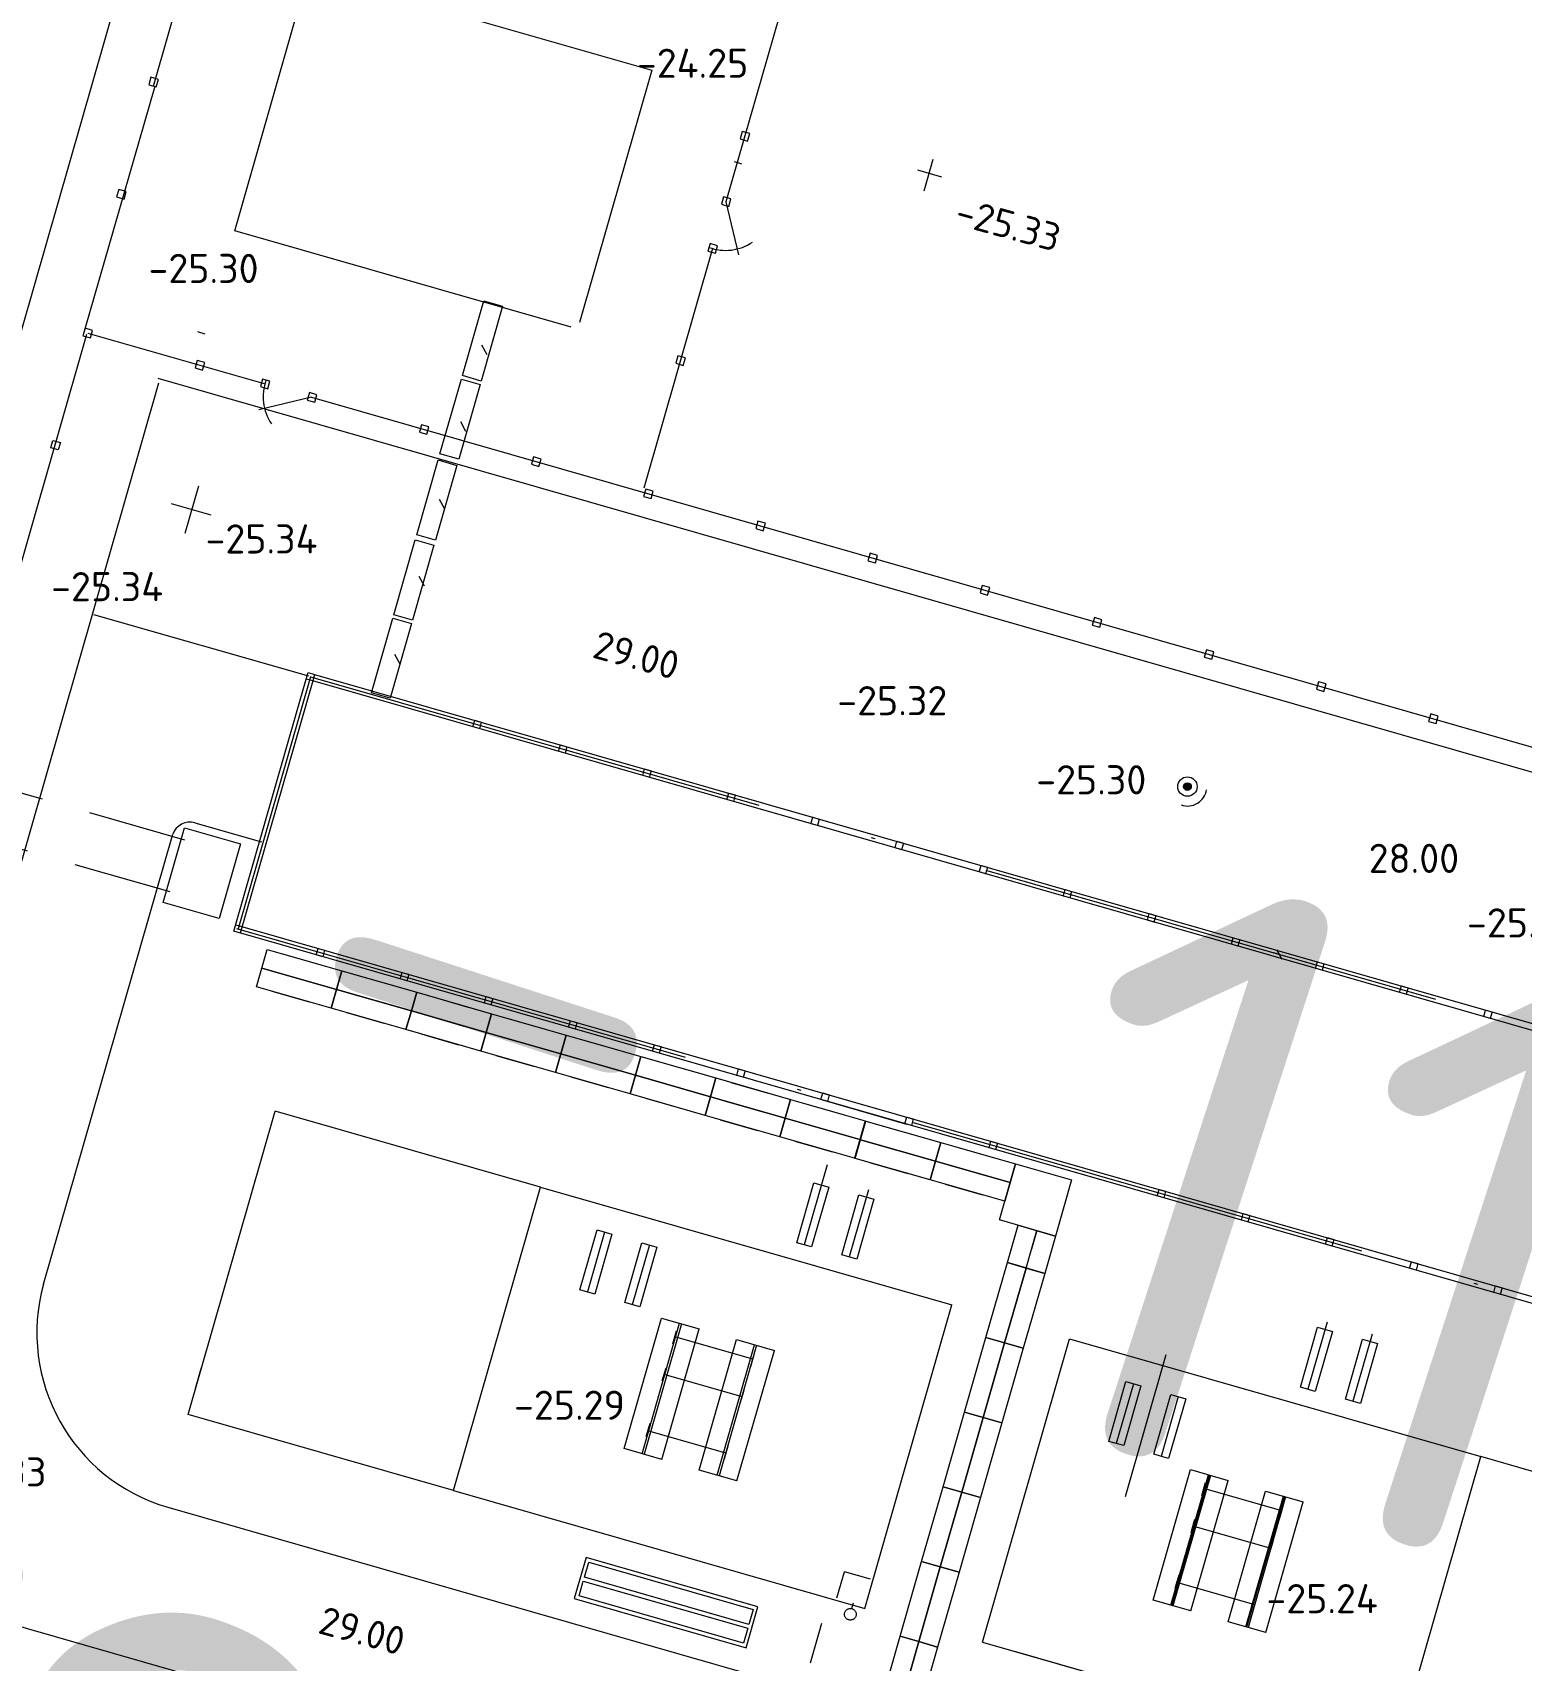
# Model space of a CAD drawing. Header units: millimetres. Extents: x 519 to 9564855, y -810 to 5021775.
# Drawn here: x 9542065.12 to 9542103.41, y 4996415.53 to 4996457.41 of the extents above; entities that cross this region are included whole.
import ezdxf
from ezdxf.enums import TextEntityAlignment as Align

# ---------------------------------------------------------------- set-up
doc = ezdxf.new("R2010")
doc.units = ezdxf.units.MM
doc.header["$LTSCALE"] = 2
doc.header["$MEASUREMENT"] = 0
for name, pattern in [('ACAD_ISO10W100', [18, 12, -3, 0, -3]), ('DASHDOT2', [12.7, 6.35, -3.175, 0, -3.175]), ('DASHED2', [9.525, 6.35, -3.175]), ('HIDDENX2', [19.05, 12.7, -6.35])]:
    doc.linetypes.add(name, pattern=pattern)
for name, color, linetype in [('elevation', 7, 'Continuous'), ('ограда', 7, 'Continuous'), ('ситуация', 7, 'Continuous'), ('Строитель', 7, 'Continuous')]:
    doc.layers.add(name, color=color, linetype=linetype)
doc.layers.add('Электро', color=1, linetype='Continuous', lineweight=30)
doc.styles.get("Standard").update_dxf_attribs({"font": 'isocpeur.ttf', "width": 0.5})

# ---------------------------------------------------------------- blocks, each defined once
blk = doc.blocks.new('_Oblique')
at = {"color": 0, "linetype": 'ByBlock', "lineweight": -2}
blk.add_line((-0.5, -0.5), (0.5, 0.5), dxfattribs=at)

msp = doc.modelspace()

# ---------------------------------------------------------------- hatches: boundary and pattern name
at = {"layer": 'Строитель', "lineweight": 0}
msp.add_hatch(color=256, dxfattribs=at).paths.add_polyline_path([(9542094.84625, 4996438.1067, 1), (9542094.79112, 4996437.91445, 1)])

# ---------------------------------------------------------------- linework, layer by layer
at = {"lineweight": 0, "ltscale": 20}
for p, q in [((9542070.31739, 4996452.30924), (9542072.17907, 4996458.80168)), ((9542072.39463, 4996458.92117), (9542081.04598, 4996456.44043)), ((9542081.04598, 4996456.44043), (9542079.1843, 4996449.94799)), ((9542078.96875, 4996449.8285), (9542070.31739, 4996452.30924)), ((9542076.80665, 4996449.11501), (9542076.67091, 4996449.36546)), ((9542076.26576, 4996447.14238), (9542076.13003, 4996447.39284)), ((9542075.71832, 4996445.14689), (9542075.58259, 4996445.39735)), ((9542075.20033, 4996443.1677), (9542075.06459, 4996443.41815)), ((9542074.57581, 4996441.16254), (9542074.44007, 4996441.41299)), ((9542072.15578, 4996440.77726), (9542072.20382, 4996440.94478)), ((9542072.20382, 4996440.94478), (9542072.37134, 4996440.89674)), ((9542072.37134, 4996440.89674), (9542072.3233, 4996440.72922)), ((9542072.37137, 4996440.89684), (9542111.26444, 4996429.74443)), ((9542070.29525, 4996434.28883), (9542072.15578, 4996440.77726)), ((9542072.3233, 4996440.72922), (9542070.46277, 4996434.24079)), ((9542072.3233, 4996440.72922), (9542072.15578, 4996440.77726)), ((9542111.2164, 4996429.57691), (9542072.32333, 4996440.72932)), ((9542076.44346, 4996439.54789), (9542076.4915, 4996439.71541)), ((9542076.4915, 4996439.71541), (9542076.65902, 4996439.66738)), ((9542076.65902, 4996439.66738), (9542076.61098, 4996439.49985)), ((9542078.64785, 4996438.91579), (9542078.69589, 4996439.08331)), ((9542078.69589, 4996439.08331), (9542078.86341, 4996439.03528)), ((9542078.86341, 4996439.03528), (9542078.81537, 4996438.86776)), ((9542080.81069, 4996438.2956), (9542080.85872, 4996438.46312)), ((9542080.85872, 4996438.46312), (9542081.02624, 4996438.41509)), ((9542081.02624, 4996438.41509), (9542080.97821, 4996438.24756)), ((9542082.97353, 4996437.67542), (9542083.02156, 4996437.84294)), ((9542083.02156, 4996437.84294), (9542083.18908, 4996437.7949)), ((9542083.18908, 4996437.7949), (9542083.14105, 4996437.62738)), ((9542085.13637, 4996437.05523), (9542085.1844, 4996437.22275)), ((9542085.30389, 4996437.0072), (9542085.13637, 4996437.05523)), ((9542085.1844, 4996437.22275), (9542085.35192, 4996437.17472)), ((9542085.35192, 4996437.17472), (9542085.30389, 4996437.0072)), ((9542087.29921, 4996436.43506), (9542087.34724, 4996436.60258)), ((9542087.34724, 4996436.60258), (9542087.51476, 4996436.55454)), ((9542087.46673, 4996436.38702), (9542087.29921, 4996436.43506)), ((9542087.51476, 4996436.55454), (9542087.46673, 4996436.38702)), ((9542089.46205, 4996435.81487), (9542089.51008, 4996435.98239)), ((9542089.62957, 4996435.76684), (9542089.46205, 4996435.81487)), ((9542089.51008, 4996435.98239), (9542089.6776, 4996435.93436)), ((9542089.6776, 4996435.93436), (9542089.62957, 4996435.76684)), ((9542091.62488, 4996435.19468), (9542091.67292, 4996435.3622)), ((9542091.67292, 4996435.3622), (9542091.84044, 4996435.31417)), ((9542091.7924, 4996435.14665), (9542091.62488, 4996435.19468)), ((9542091.84044, 4996435.31417), (9542091.7924, 4996435.14665)), ((9542093.78772, 4996434.5745), (9542093.83576, 4996434.74202)), ((9542093.95524, 4996434.52646), (9542093.78772, 4996434.5745)), ((9542093.83576, 4996434.74202), (9542094.00328, 4996434.69399)), ((9542094.00328, 4996434.69399), (9542093.95524, 4996434.52646)), ((9542109.18833, 4996423.13642), (9542070.29525, 4996434.28883)), ((9542070.34329, 4996434.45635), (9542109.23636, 4996423.30394)), ((9542095.95056, 4996433.95432), (9542095.9986, 4996434.12184)), ((9542095.9986, 4996434.12184), (9542096.16612, 4996434.0738)), ((9542072.41432, 4996433.6812), (9542072.46235, 4996433.84872)), ((9542072.58184, 4996433.63316), (9542072.41432, 4996433.6812)), ((9542072.46235, 4996433.84872), (9542072.62987, 4996433.80068)), ((9542072.62987, 4996433.80068), (9542072.58184, 4996433.63316)), ((9542096.11808, 4996433.90628), (9542095.95056, 4996433.95432)), ((9542096.16612, 4996434.0738), (9542096.11808, 4996433.90628)), ((9542098.1134, 4996433.33414), (9542098.16144, 4996433.50166)), ((9542098.28092, 4996433.2861), (9542098.1134, 4996433.33414)), ((9542098.16144, 4996433.50166), (9542098.32896, 4996433.45362)), ((9542098.32896, 4996433.45362), (9542098.28092, 4996433.2861)), ((9542074.57715, 4996433.061), (9542074.62519, 4996433.22852)), ((9542074.74467, 4996433.01297), (9542074.57715, 4996433.061)), ((9542074.62519, 4996433.22852), (9542074.79271, 4996433.18049)), ((9542074.79271, 4996433.18049), (9542074.74467, 4996433.01297)), ((9542100.27624, 4996432.71395), (9542100.32428, 4996432.88147)), ((9542100.32428, 4996432.88147), (9542100.4918, 4996432.83344)), ((9542100.4918, 4996432.83344), (9542100.44376, 4996432.66591)), ((9542076.73999, 4996432.44083), (9542076.78803, 4996432.60835)), ((9542076.90752, 4996432.39279), (9542076.73999, 4996432.44083)), ((9542076.78803, 4996432.60835), (9542076.95555, 4996432.56031)), ((9542076.95555, 4996432.56031), (9542076.90752, 4996432.39279)), ((9542100.44376, 4996432.66591), (9542100.27624, 4996432.71395)), ((9542102.43908, 4996432.09377), (9542102.48711, 4996432.26129)), ((9542102.6066, 4996432.04573), (9542102.43908, 4996432.09377)), ((9542102.48711, 4996432.26129), (9542102.65464, 4996432.21325)), ((9542102.65464, 4996432.21325), (9542102.6066, 4996432.04573)), ((9542078.90283, 4996431.82064), (9542078.95087, 4996431.98816)), ((9542079.07035, 4996431.7726), (9542078.90283, 4996431.82064)), ((9542078.95087, 4996431.98816), (9542079.11839, 4996431.94012)), ((9542079.11839, 4996431.94012), (9542079.07035, 4996431.7726)), ((9542081.06567, 4996431.20045), (9542081.11371, 4996431.36797)), ((9542081.23319, 4996431.15242), (9542081.06567, 4996431.20045)), ((9542081.11371, 4996431.36797), (9542081.28123, 4996431.31994)), ((9542081.28123, 4996431.31994), (9542081.23319, 4996431.15242)), ((9542083.22851, 4996430.58027), (9542083.27655, 4996430.74779)), ((9542083.27655, 4996430.74779), (9542083.44407, 4996430.69976)), ((9542083.39603, 4996430.53223), (9542083.22851, 4996430.58027)), ((9542083.44407, 4996430.69976), (9542083.39603, 4996430.53223)), ((9542085.39135, 4996429.96009), (9542085.43939, 4996430.12761)), ((9542085.55887, 4996429.91206), (9542085.39135, 4996429.96009)), ((9542085.43939, 4996430.12761), (9542085.60691, 4996430.07958)), ((9542085.60691, 4996430.07958), (9542085.55887, 4996429.91206)), ((9542087.55419, 4996429.33991), (9542087.60222, 4996429.50743)), ((9542087.60222, 4996429.50743), (9542087.76975, 4996429.45939)), ((9542087.72171, 4996429.29187), (9542087.55419, 4996429.33991)), ((9542087.76975, 4996429.45939), (9542087.72171, 4996429.29187)), ((9542089.71703, 4996428.71972), (9542089.76506, 4996428.88724)), ((9542089.88455, 4996428.67168), (9542089.71703, 4996428.71972)), ((9542089.76506, 4996428.88724), (9542089.93258, 4996428.83921)), ((9542089.93258, 4996428.83921), (9542089.88455, 4996428.67168)), ((9542094.0427, 4996427.47935), (9542094.09074, 4996427.64687)), ((9542094.21022, 4996427.43132), (9542094.0427, 4996427.47935)), ((9542094.09074, 4996427.64687), (9542094.25826, 4996427.59884)), ((9542094.25826, 4996427.59884), (9542094.21022, 4996427.43132)), ((9542096.20554, 4996426.85917), (9542096.25358, 4996427.02669)), ((9542096.25358, 4996427.02669), (9542096.4211, 4996426.97866)), ((9542096.4211, 4996426.97866), (9542096.37306, 4996426.81114)), ((9542096.37306, 4996426.81114), (9542096.20554, 4996426.85917)), ((9542098.36838, 4996426.23899), (9542098.41642, 4996426.40651)), ((9542098.5359, 4996426.19095), (9542098.36838, 4996426.23899)), ((9542098.41642, 4996426.40651), (9542098.58394, 4996426.35847)), ((9542098.58394, 4996426.35847), (9542098.5359, 4996426.19095)), ((9542100.53122, 4996425.6188), (9542100.57926, 4996425.78633)), ((9542100.57926, 4996425.78633), (9542100.74678, 4996425.73829)), ((9542100.74678, 4996425.73829), (9542100.69874, 4996425.57077)), ((9542100.69874, 4996425.57077), (9542100.53122, 4996425.6188)), ((9542102.69406, 4996424.99862), (9542102.7421, 4996425.16614)), ((9542102.86158, 4996424.95058), (9542102.69406, 4996424.99862)), ((9542102.7421, 4996425.16614), (9542102.90962, 4996425.1181)), ((9542102.90962, 4996425.1181), (9542102.86158, 4996424.95058)), ((9542085.12717, 4996415.46926), (9542085.41906, 4996416.48721))]:
    msp.add_line(p, q, dxfattribs=at)
at = {"lineweight": 0}
for p, q in [((9542061.14524, 4996423.22121), (9542068.37005, 4996448.40207)), ((9542072.22542, 4996440.8475), (9542066.69816, 4996442.43241)), ((9542069.29377, 4996437.07685), (9542071.00362, 4996436.58656)), ((9542065.40276, 4996425.21261), (9542068.72528, 4996436.78451)), ((9542085.4328, 4996429.94821), (9542087.59564, 4996429.32802)), ((9542080.33217, 4996420.9798), (9542081.29496, 4996424.33744)), ((9542081.29496, 4996424.33744), (9542082.26545, 4996424.05915)), ((9542081.30266, 4996420.70151), (9542082.26545, 4996424.05915)), ((9542081.58573, 4996423.67046), (9542081.68284, 4996424.00912)), ((9542083.64431, 4996423.27713), (9542081.63792, 4996423.85246)), ((9542082.26204, 4996420.42641), (9542083.22483, 4996423.78406)), ((9542083.22483, 4996423.78406), (9542084.19532, 4996423.50577)), ((9542083.23253, 4996420.14813), (9542084.19532, 4996423.50577)), ((9542083.59213, 4996423.09514), (9542083.68923, 4996423.43379)), ((9542081.31383, 4996422.72223), (9542081.41094, 4996423.06089)), ((9542083.36625, 4996422.30742), (9542081.35986, 4996422.88275)), ((9542083.32023, 4996422.14691), (9542083.41733, 4996422.48556)), ((9542080.9032, 4996421.29021), (9542081.00031, 4996421.62886)), ((9542082.9516, 4996420.86136), (9542080.94521, 4996421.43669)), ((9542081.30266, 4996420.70151), (9542080.33217, 4996420.9798)), ((9542082.9096, 4996420.71488), (9542083.00671, 4996421.05354)), ((9542083.23253, 4996420.14813), (9542082.26204, 4996420.42641)), ((9542093.93402, 4996417.07953), (9542094.89681, 4996420.43717)), ((9542094.89681, 4996420.43717), (9542095.8673, 4996420.15888)), ((9542075.94593, 4996419.90108), (9542075.96247, 4996419.95876)), ((9542094.90451, 4996416.80124), (9542095.8673, 4996420.15888)), ((9542095.18758, 4996419.77019), (9542095.28469, 4996420.10885)), ((9542097.24617, 4996419.37686), (9542095.23977, 4996419.95219)), ((9542095.86389, 4996416.52614), (9542096.82668, 4996419.88379)), ((9542096.82668, 4996419.88379), (9542097.79717, 4996419.6055)), ((9542068.59413, 4996419.47091), (9542102.91084, 4996409.63067)), ((9542068.59413, 4996419.47091), (9542102.91084, 4996409.63067)), ((9542096.83439, 4996416.24786), (9542097.79717, 4996419.6055)), ((9542097.19398, 4996419.19487), (9542097.29109, 4996419.53352)), ((9542094.91568, 4996418.82196), (9542095.01279, 4996419.16062)), ((9542096.96811, 4996418.40715), (9542094.96171, 4996418.98248)), ((9542096.92208, 4996418.24664), (9542097.01919, 4996418.58529)), ((9542094.50506, 4996417.38994), (9542094.60216, 4996417.72859)), ((9542096.55345, 4996416.96109), (9542094.54706, 4996417.53642)), ((9542094.90451, 4996416.80124), (9542093.93402, 4996417.07953)), ((9542096.51145, 4996416.81461), (9542096.60856, 4996417.15327)), ((9542096.83439, 4996416.24786), (9542095.86389, 4996416.52614)), ((9542089.54778, 4996416.00081), (9542089.56432, 4996416.05849))]:
    msp.add_line(p, q, dxfattribs=at)
at = {"color": 96, "linetype": 'ACAD_ISO10W100', "lineweight": 0, "ltscale": 0.5, "true_color": 0x006600}
for p, q in [((9542072.26358, 4996440.83706), (9542070.40303, 4996434.34857)), ((9542072.26356, 4996440.837), (9542111.48926, 4996429.58923)), ((9542070.36501, 4996434.35947), (9542109.62652, 4996423.10143)), ((9542094.26742, 4996423.39027), (9542093.21996, 4996419.73732))]:
    msp.add_line(p, q, dxfattribs=at)
at = {"color": 28, "lineweight": 0, "ltscale": 50, "true_color": 0x4d1300}
for p, q in [((9542068.47694, 4996435.03092), (9542069.02822, 4996436.95344)), ((9542069.02822, 4996436.95344), (9542070.47011, 4996436.53999)), ((9542069.91884, 4996434.61746), (9542068.47694, 4996435.03092)), ((9542089.98327, 4996426.8615), (9542090.39672, 4996428.3034)), ((9542090.39672, 4996428.3034), (9542091.83861, 4996427.88994)), ((9542091.83861, 4996427.88994), (9542091.42516, 4996426.44805)), ((9542091.42516, 4996426.44805), (9542089.98327, 4996426.8615)), ((9542090.66889, 4996425.6246), (9542090.94453, 4996426.58587)), ((9542090.94453, 4996426.58587), (9542090.80838, 4996426.11107))]:
    msp.add_line(p, q, dxfattribs=at)
at = {"color": 5, "lineweight": 0, "ltscale": 20}
for p, q in [((9542097.19514, 4996433.688), (9542097.03098, 4996433.73507)), ((9542097.19514, 4996433.688), (9542097.03098, 4996433.73507)), ((9542069.31183, 4996422.52371), (9542069.45855, 4996423.03538))]:
    msp.add_line(p, q, dxfattribs=at)
at = {"color": 96, "linetype": 'ACAD_ISO10W100', "lineweight": 0, "ltscale": 0.3, "true_color": 0x006600}
for p, q in [((9542085.55178, 4996428.27708), (9542084.96212, 4996426.22069)), ((9542086.61732, 4996427.63952), (9542086.12175, 4996425.91123)), ((9542079.82842, 4996426.54781), (9542079.3874, 4996425.00979)), ((9542080.9821, 4996426.21762), (9542080.54108, 4996424.6796)), ((9542098.4107, 4996424.23477), (9542097.91513, 4996422.50648)), ((9542099.57033, 4996423.9253), (9542099.07475, 4996422.19702)), ((9542093.43027, 4996422.64754), (9542092.98925, 4996421.10952)), ((9542094.58395, 4996422.31735), (9542094.14293, 4996420.77933))]:
    msp.add_line(p, q, dxfattribs=at)
at = {"color": 196, "lineweight": 0, "ltscale": 50}
for p, q in [((9542084.76987, 4996426.27582), (9542085.21089, 4996427.81384)), ((9542085.21089, 4996427.81384), (9542085.5954, 4996427.70358)), ((9542085.5954, 4996427.70358), (9542085.15438, 4996426.16557)), ((9542085.92949, 4996425.96636), (9542086.37051, 4996427.50437)), ((9542086.75502, 4996427.39412), (9542086.314, 4996425.8561)), ((9542086.37051, 4996427.50437), (9542086.75502, 4996427.39412)), ((9542079.19515, 4996425.06492), (9542079.63617, 4996426.60294)), ((9542079.63617, 4996426.60294), (9542080.02067, 4996426.49268)), ((9542080.02067, 4996426.49268), (9542079.57965, 4996424.95467)), ((9542080.34882, 4996424.73473), (9542080.78984, 4996426.27275)), ((9542081.17435, 4996426.16249), (9542080.73333, 4996424.62447)), ((9542080.78984, 4996426.27275), (9542081.17435, 4996426.16249)), ((9542085.15438, 4996426.16557), (9542084.76987, 4996426.27582)), ((9542086.314, 4996425.8561), (9542085.92949, 4996425.96636)), ((9542079.57965, 4996424.95467), (9542079.19515, 4996425.06492)), ((9542080.73333, 4996424.62447), (9542080.34882, 4996424.73473)), ((9542097.72287, 4996422.56161), (9542098.16389, 4996424.09963)), ((9542098.16389, 4996424.09963), (9542098.5484, 4996423.98937)), ((9542098.5484, 4996423.98937), (9542098.10738, 4996422.45135)), ((9542098.88249, 4996422.25214), (9542099.32351, 4996423.79016)), ((9542099.70802, 4996423.67991), (9542099.267, 4996422.14189)), ((9542099.32351, 4996423.79016), (9542099.70802, 4996423.67991)), ((9542092.797, 4996421.16465), (9542093.23802, 4996422.70267)), ((9542093.62252, 4996422.59242), (9542093.1815, 4996421.0544)), ((9542093.23802, 4996422.70267), (9542093.62252, 4996422.59242)), ((9542093.95068, 4996420.83446), (9542094.3917, 4996422.37248)), ((9542094.3917, 4996422.37248), (9542094.7762, 4996422.26222)), ((9542098.10738, 4996422.45135), (9542097.72287, 4996422.56161)), ((9542094.7762, 4996422.26222), (9542094.33518, 4996420.7242)), ((9542099.267, 4996422.14189), (9542098.88249, 4996422.25214)), ((9542093.1815, 4996421.0544), (9542092.797, 4996421.16465)), ((9542094.33518, 4996420.7242), (9542093.95068, 4996420.83446))]:
    msp.add_line(p, q, dxfattribs=at)
at = {"lineweight": 0, "ltscale": 50}
for p, q in [((9542080.79256, 4996420.84778), (9542081.75535, 4996424.20542)), ((9542081.80741, 4996424.19049), (9542080.84462, 4996420.83285)), ((9542081.75535, 4996424.20542), (9542081.80741, 4996424.19049)), ((9542082.72244, 4996420.2944), (9542083.68522, 4996423.65204)), ((9542083.73728, 4996423.63711), (9542082.77449, 4996420.27947)), ((9542083.68522, 4996423.65204), (9542083.73728, 4996423.63711)), ((9542080.84462, 4996420.83285), (9542080.79256, 4996420.84778)), ((9542082.77449, 4996420.27947), (9542082.72244, 4996420.2944)), ((9542094.39442, 4996416.94751), (9542095.3572, 4996420.30515)), ((9542095.40926, 4996420.29023), (9542094.44647, 4996416.93258)), ((9542095.3572, 4996420.30515), (9542095.40926, 4996420.29023)), ((9542096.32429, 4996416.39413), (9542097.28708, 4996419.75177)), ((9542097.33913, 4996419.73684), (9542096.37635, 4996416.3792)), ((9542097.28708, 4996419.75177), (9542097.33913, 4996419.73684)), ((9542079.35256, 4996418.17657), (9542079.04936, 4996417.11919)), ((9542083.77436, 4996416.90864), (9542079.35256, 4996418.17657)), ((9542079.31087, 4996417.66838), (9542079.42112, 4996418.05288)), ((9542079.42112, 4996418.05288), (9542083.65067, 4996416.84008)), ((9542079.17305, 4996417.18775), (9542079.2833, 4996417.57225)), ((9542079.2833, 4996417.57225), (9542083.51285, 4996416.35945)), ((9542083.54042, 4996416.45557), (9542079.31087, 4996417.66838)), ((9542079.04936, 4996417.11919), (9542083.47116, 4996415.85125)), ((9542083.4026, 4996415.97494), (9542079.17305, 4996417.18775)), ((9542094.44647, 4996416.93258), (9542094.39442, 4996416.94751)), ((9542083.47116, 4996415.85125), (9542083.77436, 4996416.90864)), ((9542083.65067, 4996416.84008), (9542083.54042, 4996416.45557)), ((9542083.51285, 4996416.35945), (9542083.4026, 4996415.97494)), ((9542096.37635, 4996416.3792), (9542096.32429, 4996416.39413))]:
    msp.add_line(p, q, dxfattribs=at)
at = {"color": 136, "linetype": 'DASHDOT2', "lineweight": 0, "ltscale": 0.5}
for p, q in [((9542094.41927, 4996416.94038), (9542095.38205, 4996420.29803)), ((9542096.34914, 4996416.387), (9542097.31193, 4996419.74464))]:
    msp.add_line(p, q, dxfattribs=at)
at = {"lineweight": 0}
for points in [[(9542070.71816, 4996464.63424), (9542070.87585, 4996465.19803), (9542085.25097, 4996461.07602), (9542082.95177, 4996453.05776)], [(9542061.27004, 4996440.02084), (9542063.36908, 4996444.65803), (9542067.85721, 4996460.30232)], [(9542068.22914, 4996456.03204), (9542069.38882, 4996460.07631)], [(9542066.45082, 4996449.69935), (9542068.26005, 4996456.00889)], [(9542083.16129, 4996454.08952), (9542083.34859, 4996454.03582)], [(9542087.87412, 4996453.8782), (9542088.49433, 4996453.70035)], [(9542088.27299, 4996454.14576), (9542088.03949, 4996453.33148)], [(9542082.6065, 4996451.85365), (9542080.83931, 4996445.69074)], [(9542068.34239, 4996448.51937), (9542118.41259, 4996434.16198), (9542116.55058, 4996427.66838)], [(9542069.04598, 4996444.53013), (9542069.39528, 4996445.74829)], [(9542069.71382, 4996444.99287), (9542068.69273, 4996445.28566)]]:
    msp.add_lwpolyline(points, dxfattribs=at)
at = {"color": 28, "lineweight": 0, "ltscale": 50, "true_color": 0x4d1300}
for points in [[(9542076.72516, 4996450.50498), (9542077.20579, 4996450.36716), (9542076.65451, 4996448.44463), (9542076.17388, 4996448.58245)], [(9542076.14828, 4996448.49318), (9542076.62891, 4996448.35537), (9542076.07764, 4996446.43284), (9542075.59701, 4996446.57066)], [(9542075.55175, 4996446.41281), (9542076.03238, 4996446.275), (9542075.4811, 4996444.35247), (9542075.00047, 4996444.49029)], [(9542074.96176, 4996444.3553), (9542075.44239, 4996444.21748), (9542074.89112, 4996442.29496), (9542074.41049, 4996442.43278)], [(9542074.38489, 4996442.34351), (9542074.86552, 4996442.20569), (9542074.31425, 4996440.28317), (9542073.83362, 4996440.42099)], [(9542071.0159, 4996433.34061), (9542071.15372, 4996433.82124), (9542073.07624, 4996433.26996), (9542072.93842, 4996432.78933)], [(9542070.87808, 4996432.85998), (9542071.0159, 4996433.34061), (9542072.93842, 4996432.78933), (9542072.8006, 4996432.3087)], [(9542072.93842, 4996432.78933), (9542073.07624, 4996433.26996), (9542074.99876, 4996432.71869), (9542074.86094, 4996432.23806)], [(9542072.8006, 4996432.3087), (9542072.93842, 4996432.78933), (9542074.86094, 4996432.23806), (9542074.72313, 4996431.75743)], [(9542074.86094, 4996432.23806), (9542074.99876, 4996432.71869), (9542076.92129, 4996432.16741), (9542076.78347, 4996431.68678)], [(9542074.72313, 4996431.75743), (9542074.86094, 4996432.23806), (9542076.78347, 4996431.68678), (9542076.64565, 4996431.20615)], [(9542076.78347, 4996431.68678), (9542076.92129, 4996432.16741), (9542078.84381, 4996431.61614), (9542078.70599, 4996431.13551)], [(9542076.64565, 4996431.20615), (9542076.78347, 4996431.68678), (9542078.70599, 4996431.13551), (9542078.56817, 4996430.65488)], [(9542078.70599, 4996431.13551), (9542078.84381, 4996431.61614), (9542080.76633, 4996431.06486), (9542080.62851, 4996430.58423)], [(9542078.56817, 4996430.65488), (9542078.70599, 4996431.13551), (9542080.62851, 4996430.58423), (9542080.4907, 4996430.1036)], [(9542080.62851, 4996430.58423), (9542080.76633, 4996431.06486), (9542082.68886, 4996430.51359), (9542082.55104, 4996430.03296)], [(9542080.4907, 4996430.1036), (9542080.62851, 4996430.58423), (9542082.55104, 4996430.03296), (9542082.41322, 4996429.55233)], [(9542082.55104, 4996430.03296), (9542082.68886, 4996430.51359), (9542084.61138, 4996429.96232), (9542084.47356, 4996429.48168)], [(9542082.41322, 4996429.55233), (9542082.55104, 4996430.03296), (9542084.47356, 4996429.48168), (9542084.33574, 4996429.00105)], [(9542084.47356, 4996429.48168), (9542084.61138, 4996429.96232), (9542086.5339, 4996429.41104), (9542086.39609, 4996428.93041)], [(9542084.33574, 4996429.00105), (9542084.47356, 4996429.48168), (9542086.39609, 4996428.93041), (9542086.25827, 4996428.44978)], [(9542086.41386, 4996428.92531), (9542086.55167, 4996429.40595), (9542088.4742, 4996428.85467), (9542088.33638, 4996428.37404)], [(9542086.27604, 4996428.44468), (9542086.41386, 4996428.92531), (9542088.33638, 4996428.37404), (9542088.19856, 4996427.89341)], [(9542088.33638, 4996428.37404), (9542088.4742, 4996428.85467), (9542090.39672, 4996428.3034), (9542090.2589, 4996427.82276)], [(9542088.19856, 4996427.89341), (9542088.33638, 4996428.37404), (9542090.2589, 4996427.82276), (9542090.12108, 4996427.34213)], [(9542090.18826, 4996425.76242), (9542090.4639, 4996426.72368), (9542091.42516, 4996426.44805), (9542091.14952, 4996425.48679)], [(9542090.18826, 4996425.76244), (9542090.6689, 4996425.62463), (9542090.11762, 4996423.7021), (9542089.63699, 4996423.83992)], [(9542090.6689, 4996425.62463), (9542091.14953, 4996425.48681), (9542090.59825, 4996423.56428), (9542090.11762, 4996423.7021)], [(9542089.63699, 4996423.83992), (9542090.11762, 4996423.7021), (9542089.56635, 4996421.77958), (9542089.08572, 4996421.9174)], [(9542090.11762, 4996423.7021), (9542090.59825, 4996423.56428), (9542090.04698, 4996421.64176), (9542089.56635, 4996421.77958)], [(9542089.08572, 4996421.9174), (9542089.56635, 4996421.77958), (9542089.01507, 4996419.85705), (9542088.53444, 4996419.99487)], [(9542089.56635, 4996421.77958), (9542090.04698, 4996421.64176), (9542089.4957, 4996419.71924), (9542089.01507, 4996419.85705)], [(9542088.53444, 4996419.99487), (9542089.01507, 4996419.85705), (9542088.4638, 4996417.93453), (9542087.98317, 4996418.07235)], [(9542089.01507, 4996419.85705), (9542089.4957, 4996419.71924), (9542088.94443, 4996417.79671), (9542088.4638, 4996417.93453)], [(9542087.98317, 4996418.07235), (9542088.4638, 4996417.93453), (9542087.91252, 4996416.01201), (9542087.43189, 4996416.14983)], [(9542088.4638, 4996417.93453), (9542088.94443, 4996417.79671), (9542088.39315, 4996415.87419), (9542087.91252, 4996416.01201)], [(9542087.43189, 4996416.14983), (9542087.91252, 4996416.01201), (9542087.36125, 4996414.08948), (9542086.88062, 4996414.2273)], [(9542087.91252, 4996416.01201), (9542088.39315, 4996415.87419), (9542087.84188, 4996413.95167), (9542087.36125, 4996414.08948)]]:
    msp.add_lwpolyline(points, close=True, dxfattribs=at)
at = {"layer": 'ограда', "lineweight": 0}
for p, q in [((9542068.16446, 4996456.25865), (9542068.10933, 4996456.0664)), ((9542068.10933, 4996456.0664), (9542068.30158, 4996456.01127)), ((9542068.35671, 4996456.20352), (9542068.16446, 4996456.25865)), ((9542068.30158, 4996456.01127), (9542068.35671, 4996456.20352)), ((9542083.36895, 4996454.86368), (9542083.31382, 4996454.67143)), ((9542083.31382, 4996454.67143), (9542083.50607, 4996454.6163)), ((9542083.5612, 4996454.80856), (9542083.36895, 4996454.86368)), ((9542083.50607, 4996454.6163), (9542083.5612, 4996454.80856)), ((9542067.33754, 4996453.37486), (9542067.28242, 4996453.18261)), ((9542067.5298, 4996453.31974), (9542067.33754, 4996453.37486)), ((9542067.28242, 4996453.18261), (9542067.47467, 4996453.12748)), ((9542067.47467, 4996453.12748), (9542067.5298, 4996453.31974)), ((9542082.8877, 4996453.18538), (9542082.83258, 4996452.99313)), ((9542082.83258, 4996452.99313), (9542083.02483, 4996452.938)), ((9542083.07995, 4996453.13026), (9542082.8877, 4996453.18538)), ((9542082.95177, 4996453.05776), (9542083.27716, 4996451.69246)), ((9542083.02483, 4996452.938), (9542083.07995, 4996453.13026)), ((9542082.54204, 4996451.9799), (9542082.48691, 4996451.78765)), ((9542082.54204, 4996451.9799), (9542082.48691, 4996451.78765)), ((9542082.48691, 4996451.78765), (9542082.67916, 4996451.73252)), ((9542082.48691, 4996451.78765), (9542082.67916, 4996451.73252)), ((9542082.73429, 4996451.92477), (9542082.54204, 4996451.9799)), ((9542082.73429, 4996451.92477), (9542082.54204, 4996451.9799)), ((9542082.67916, 4996451.73252), (9542082.73429, 4996451.92477)), ((9542082.67916, 4996451.73252), (9542082.73429, 4996451.92477)), ((9542066.50873, 4996449.64107), (9542059.13197, 4996423.91523)), ((9542066.47044, 4996449.80115), (9542066.41532, 4996449.6089)), ((9542066.41532, 4996449.6089), (9542066.60757, 4996449.55377)), ((9542066.6627, 4996449.74603), (9542066.47044, 4996449.80115)), ((9542066.53901, 4996449.67746), (9542071.09765, 4996448.37029)), ((9542066.60757, 4996449.55377), (9542066.6627, 4996449.74603)), ((9542069.55972, 4996449.65079), (9542069.36747, 4996449.70592)), ((9542069.35423, 4996448.97424), (9542069.2991, 4996448.78199)), ((9542069.35423, 4996448.97424), (9542069.2991, 4996448.78199)), ((9542069.2991, 4996448.78199), (9542069.49135, 4996448.72686)), ((9542069.2991, 4996448.78199), (9542069.49135, 4996448.72686)), ((9542069.54648, 4996448.91911), (9542069.35423, 4996448.97424)), ((9542069.54648, 4996448.91911), (9542069.35423, 4996448.97424)), ((9542069.49135, 4996448.72686), (9542069.54648, 4996448.91911)), ((9542069.49135, 4996448.72686), (9542069.54648, 4996448.91911)), ((9542081.71484, 4996449.09511), (9542081.65971, 4996448.90286)), ((9542081.65971, 4996448.90286), (9542081.85196, 4996448.84773)), ((9542081.90709, 4996449.03999), (9542081.71484, 4996449.09511)), ((9542081.85196, 4996448.84773), (9542081.90709, 4996449.03999)), ((9542071.03253, 4996448.493), (9542070.9774, 4996448.30074)), ((9542071.22478, 4996448.43787), (9542071.03253, 4996448.493)), ((9542071.16965, 4996448.24562), (9542071.22478, 4996448.43787)), ((9542072.29625, 4996448.0266), (9542070.93734, 4996447.70275)), ((9542070.9774, 4996448.30074), (9542071.16965, 4996448.24562)), ((9542072.23801, 4996448.14733), (9542072.18289, 4996447.95508)), ((9542072.23801, 4996448.14733), (9542072.18289, 4996447.95508)), ((9542072.23801, 4996448.14733), (9542072.18289, 4996447.95508)), ((9542072.23801, 4996448.14733), (9542072.18289, 4996447.95508)), ((9542072.23801, 4996448.14733), (9542072.18289, 4996447.95508)), ((9542072.18289, 4996447.95508), (9542072.37514, 4996447.89995)), ((9542072.18289, 4996447.95508), (9542072.37514, 4996447.89995)), ((9542072.18289, 4996447.95508), (9542072.37514, 4996447.89995)), ((9542072.18289, 4996447.95508), (9542072.37514, 4996447.89995)), ((9542072.18289, 4996447.95508), (9542072.37514, 4996447.89995)), ((9542072.43027, 4996448.0922), (9542072.23801, 4996448.14733)), ((9542072.43027, 4996448.0922), (9542072.23801, 4996448.14733)), ((9542072.43027, 4996448.0922), (9542072.23801, 4996448.14733)), ((9542072.43027, 4996448.0922), (9542072.23801, 4996448.14733)), ((9542072.43027, 4996448.0922), (9542072.23801, 4996448.14733)), ((9542072.29625, 4996448.0266), (9542121.33092, 4996433.96613)), ((9542072.37514, 4996447.89995), (9542072.43027, 4996448.0922)), ((9542072.37514, 4996447.89995), (9542072.43027, 4996448.0922)), ((9542072.37514, 4996447.89995), (9542072.43027, 4996448.0922)), ((9542072.37514, 4996447.89995), (9542072.43027, 4996448.0922)), ((9542072.37514, 4996447.89995), (9542072.43027, 4996448.0922)), ((9542075.1218, 4996447.32042), (9542075.06667, 4996447.12816)), ((9542075.1218, 4996447.32042), (9542075.06667, 4996447.12816)), ((9542075.06667, 4996447.12816), (9542075.25892, 4996447.07304)), ((9542075.06667, 4996447.12816), (9542075.25892, 4996447.07304)), ((9542075.31405, 4996447.26529), (9542075.1218, 4996447.32042)), ((9542075.31405, 4996447.26529), (9542075.1218, 4996447.32042)), ((9542075.25892, 4996447.07304), (9542075.31405, 4996447.26529)), ((9542075.25892, 4996447.07304), (9542075.31405, 4996447.26529)), ((9542065.5884, 4996446.72512), (9542065.64353, 4996446.91737)), ((9542065.78066, 4996446.66999), (9542065.5884, 4996446.72512)), ((9542065.64353, 4996446.91737), (9542065.83578, 4996446.86224)), ((9542065.83578, 4996446.86224), (9542065.78066, 4996446.66999)), ((9542078.00558, 4996446.49351), (9542077.95046, 4996446.30125)), ((9542078.00558, 4996446.49351), (9542077.95046, 4996446.30125)), ((9542077.95046, 4996446.30125), (9542078.14271, 4996446.24613)), ((9542077.95046, 4996446.30125), (9542078.14271, 4996446.24613)), ((9542078.19784, 4996446.43838), (9542078.00558, 4996446.49351)), ((9542078.19784, 4996446.43838), (9542078.00558, 4996446.49351)), ((9542078.14271, 4996446.24613), (9542078.19784, 4996446.43838)), ((9542078.14271, 4996446.24613), (9542078.19784, 4996446.43838)), ((9542080.88937, 4996445.66659), (9542080.83424, 4996445.47434)), ((9542080.88937, 4996445.66659), (9542080.83424, 4996445.47434)), ((9542080.83424, 4996445.47434), (9542081.02649, 4996445.41921)), ((9542080.83424, 4996445.47434), (9542081.02649, 4996445.41921)), ((9542081.08162, 4996445.61147), (9542080.88937, 4996445.66659)), ((9542081.08162, 4996445.61147), (9542080.88937, 4996445.66659)), ((9542081.02649, 4996445.41921), (9542081.08162, 4996445.61147)), ((9542081.02649, 4996445.41921), (9542081.08162, 4996445.61147)), ((9542083.77315, 4996444.83968), (9542083.71803, 4996444.64743)), ((9542083.77315, 4996444.83968), (9542083.71803, 4996444.64743)), ((9542083.71803, 4996444.64743), (9542083.91028, 4996444.5923)), ((9542083.71803, 4996444.64743), (9542083.91028, 4996444.5923)), ((9542083.96541, 4996444.78455), (9542083.77315, 4996444.83968)), ((9542083.96541, 4996444.78455), (9542083.77315, 4996444.83968)), ((9542083.91028, 4996444.5923), (9542083.96541, 4996444.78455)), ((9542083.91028, 4996444.5923), (9542083.96541, 4996444.78455)), ((9542086.65694, 4996444.01277), (9542086.60181, 4996443.82052)), ((9542086.65694, 4996444.01277), (9542086.60181, 4996443.82052)), ((9542086.60181, 4996443.82052), (9542086.79406, 4996443.76539)), ((9542086.60181, 4996443.82052), (9542086.79406, 4996443.76539)), ((9542086.84919, 4996443.95764), (9542086.65694, 4996444.01277)), ((9542086.84919, 4996443.95764), (9542086.65694, 4996444.01277)), ((9542086.79406, 4996443.76539), (9542086.84919, 4996443.95764)), ((9542086.79406, 4996443.76539), (9542086.84919, 4996443.95764)), ((9542089.54072, 4996443.18586), (9542089.4856, 4996442.9936)), ((9542089.54072, 4996443.18586), (9542089.4856, 4996442.9936)), ((9542089.4856, 4996442.9936), (9542089.67785, 4996442.93848)), ((9542089.4856, 4996442.9936), (9542089.67785, 4996442.93848)), ((9542089.73298, 4996443.13073), (9542089.54072, 4996443.18586)), ((9542089.73298, 4996443.13073), (9542089.54072, 4996443.18586)), ((9542089.67785, 4996442.93848), (9542089.73298, 4996443.13073)), ((9542089.67785, 4996442.93848), (9542089.73298, 4996443.13073)), ((9542092.42451, 4996442.35894), (9542092.36938, 4996442.16669)), ((9542092.42451, 4996442.35894), (9542092.36938, 4996442.16669)), ((9542092.36938, 4996442.16669), (9542092.56163, 4996442.11156)), ((9542092.36938, 4996442.16669), (9542092.56163, 4996442.11156)), ((9542092.61676, 4996442.30382), (9542092.42451, 4996442.35894)), ((9542092.61676, 4996442.30382), (9542092.42451, 4996442.35894)), ((9542092.56163, 4996442.11156), (9542092.61676, 4996442.30382)), ((9542092.56163, 4996442.11156), (9542092.61676, 4996442.30382)), ((9542095.30829, 4996441.53203), (9542095.25317, 4996441.33978)), ((9542095.30829, 4996441.53203), (9542095.25317, 4996441.33978)), ((9542095.25317, 4996441.33978), (9542095.44542, 4996441.28465)), ((9542095.25317, 4996441.33978), (9542095.44542, 4996441.28465)), ((9542095.50055, 4996441.47691), (9542095.30829, 4996441.53203)), ((9542095.50055, 4996441.47691), (9542095.30829, 4996441.53203)), ((9542095.44542, 4996441.28465), (9542095.50055, 4996441.47691)), ((9542095.44542, 4996441.28465), (9542095.50055, 4996441.47691)), ((9542098.19208, 4996440.70512), (9542098.13695, 4996440.51287)), ((9542098.19208, 4996440.70512), (9542098.13695, 4996440.51287)), ((9542098.13695, 4996440.51287), (9542098.3292, 4996440.45774)), ((9542098.13695, 4996440.51287), (9542098.3292, 4996440.45774)), ((9542098.38433, 4996440.64999), (9542098.19208, 4996440.70512)), ((9542098.38433, 4996440.64999), (9542098.19208, 4996440.70512)), ((9542098.3292, 4996440.45774), (9542098.38433, 4996440.64999)), ((9542098.3292, 4996440.45774), (9542098.38433, 4996440.64999)), ((9542101.07586, 4996439.87821), (9542101.02074, 4996439.68596)), ((9542101.02074, 4996439.68596), (9542101.21299, 4996439.63083)), ((9542101.26812, 4996439.82308), (9542101.07586, 4996439.87821)), ((9542101.21299, 4996439.63083), (9542101.26812, 4996439.82308))]:
    msp.add_line(p, q, dxfattribs=at)
for centre, start, end in [((9542082.94411, 4996453.04088), 249.629947, 304.084053), ((9542072.28576, 4996448.0358), 159.629947, 214.084053)]:
    msp.add_arc(centre, 1.2343, start, end, dxfattribs=at)
at = {"layer": 'ситуация', "lineweight": 0}
for p, q in [((9542069.12097, 4996421.85811), (9542071.35915, 4996429.66355)), ((9542078.18411, 4996427.70653), (9542071.35915, 4996429.66355)), ((9542075.94593, 4996419.90108), (9542069.12097, 4996421.85811)), ((9542112.47812, 4996402.72612), (9542057.49194, 4996418.49315))]:
    msp.add_line(p, q, dxfattribs=at)
for centre, radius, start, end in [((9542069.16673, 4996436.62499), 0.46939, 74.296394, 160.132391), ((9542069.90554, 4996423.95759), 4.6744, 164.425646, 253.706886)]:
    msp.add_arc(centre, radius, start, end, dxfattribs=at)
at = {"layer": 'Строитель', "color": 28, "linetype": 'HIDDENX2', "lineweight": 0, "ltscale": 0.1, "true_color": 0x4d1300}
for p, q in [((9542069.03755, 4996436.63354), (9542062.31973, 4996438.55984)), ((9542068.65544, 4996435.30095), (9542061.93762, 4996437.22726)), ((9542070.47011, 4996436.53999), (9542069.91884, 4996434.61746))]:
    msp.add_line(p, q, dxfattribs=at)
at = {"layer": 'Строитель', "lineweight": 0}
for p, q in [((9542071.54448, 4996433.70919), (9542072.50574, 4996433.43355)), ((9542071.40666, 4996433.22856), (9542072.36793, 4996432.95292)), ((9542071.40666, 4996433.22856), (9542072.36793, 4996432.95292)), ((9542073.46701, 4996433.15791), (9542074.42827, 4996432.88228)), ((9542071.26884, 4996432.74793), (9542072.23011, 4996432.47229)), ((9542073.32919, 4996432.67728), (9542074.29045, 4996432.40165)), ((9542073.32919, 4996432.67728), (9542074.29045, 4996432.40165)), ((9542075.38953, 4996432.60664), (9542076.35079, 4996432.331)), ((9542073.19137, 4996432.19665), (9542074.15263, 4996431.92101)), ((9542075.25171, 4996432.12601), (9542076.21297, 4996431.85037)), ((9542075.25171, 4996432.12601), (9542076.21297, 4996431.85037)), ((9542077.31205, 4996432.05536), (9542078.27331, 4996431.77973)), ((9542075.11389, 4996431.64538), (9542076.07515, 4996431.36974)), ((9542077.17423, 4996431.57473), (9542078.1355, 4996431.2991)), ((9542077.17423, 4996431.57473), (9542078.1355, 4996431.2991)), ((9542079.23458, 4996431.50409), (9542080.19584, 4996431.22845)), ((9542077.03642, 4996431.0941), (9542077.99768, 4996430.81846)), ((9542079.09676, 4996431.02346), (9542080.05802, 4996430.74782)), ((9542079.09676, 4996431.02346), (9542080.05802, 4996430.74782)), ((9542081.1571, 4996430.95281), (9542082.11836, 4996430.67718)), ((9542078.95894, 4996430.54283), (9542079.9202, 4996430.26719)), ((9542081.01928, 4996430.47218), (9542081.98054, 4996430.19655)), ((9542081.01928, 4996430.47218), (9542081.98054, 4996430.19655)), ((9542083.07962, 4996430.40154), (9542084.04088, 4996430.1259)), ((9542080.88146, 4996429.99155), (9542081.84272, 4996429.71592)), ((9542082.9418, 4996429.92091), (9542083.90307, 4996429.64527)), ((9542082.9418, 4996429.92091), (9542083.90307, 4996429.64527)), ((9542085.00215, 4996429.85027), (9542085.96341, 4996429.57463)), ((9542085.57264, 4996429.68668), (9542086.5339, 4996429.41104)), ((9542082.80399, 4996429.44028), (9542083.76525, 4996429.16464)), ((9542084.86433, 4996429.36963), (9542085.82559, 4996429.094)), ((9542084.86433, 4996429.36963), (9542085.82559, 4996429.094)), ((9542086.94244, 4996429.29389), (9542087.9037, 4996429.01826)), ((9542084.72651, 4996428.889), (9542085.68777, 4996428.61337)), ((9542086.39609, 4996428.93041), (9542087.35735, 4996428.65477)), ((9542086.80462, 4996428.81326), (9542087.76588, 4996428.53763)), ((9542086.80462, 4996428.81326), (9542087.76588, 4996428.53763)), ((9542088.86496, 4996428.74262), (9542089.82623, 4996428.46698)), ((9542086.6668, 4996428.33263), (9542087.62806, 4996428.057)), ((9542088.72714, 4996428.26199), (9542089.68841, 4996427.98635)), ((9542088.72714, 4996428.26199), (9542089.68841, 4996427.98635)), ((9542075.94593, 4996419.90108), (9542078.18411, 4996427.70653)), ((9542078.18411, 4996427.70653), (9542088.75798, 4996424.67452)), ((9542088.58933, 4996427.78136), (9542089.55059, 4996427.50572)), ((9542086.51981, 4996416.86907), (9542088.75798, 4996424.67452)), ((9542089.54778, 4996416.00081), (9542091.78596, 4996423.80626)), ((9542091.78596, 4996423.80626), (9542102.35984, 4996420.77425)), ((9542100.12166, 4996412.9688), (9542102.35984, 4996420.77425)), ((9542109.18454, 4996418.81632), (9542102.35984, 4996420.77425)), ((9542075.94593, 4996419.90108), (9542086.51981, 4996416.86907)), ((9542085.80579, 4996417.13623), (9542085.99873, 4996417.80911)), ((9542086.67162, 4996417.61617), (9542085.99873, 4996417.80911)), ((9542089.54778, 4996416.00081), (9542100.12166, 4996412.9688)), ((9542090.39369, 4996415.75825), (9542100.12166, 4996412.9688))]:
    msp.add_line(p, q, dxfattribs=at)
at = {"layer": 'Строитель', "linetype": 'DASHED2', "lineweight": 0}
msp.add_line((9542086.18806, 4996416.86108), (9542086.2286, 4996417.01499), dxfattribs=at)
at = {"layer": 'Строитель', "lineweight": 0}
for radius in [0.25, 0.1]:
    msp.add_circle((9542094.81868, 4996438.01058), radius, dxfattribs=at)
at = {"layer": 'Строитель', "linetype": 'DASHED2', "lineweight": 0}
msp.add_circle((9542086.14983, 4996416.71604), 0.15, dxfattribs=at)
msp.add_circle((9542086.14983, 4996416.71604), 0.15, dxfattribs=at)
at = {"layer": 'Строитель', "lineweight": 0}
msp.add_arc((9542094.81868, 4996438.01058), 0.49976, 251.315969, 350.758251, dxfattribs=at)

# ---------------------------------------------------------------- block references
at = {"color": 5, "lineweight": 0, "ltscale": 20, "xscale": 0.1999999998326726, "yscale": 0.1999999998326726, "zscale": 0.1999999998326726, "rotation": 253.9999998306834}
msp.add_blockref('_Oblique', (9542097.17517, 4996433.69372), dxfattribs=at)
msp.add_blockref('_Oblique', (9542097.17517, 4996433.69372), dxfattribs=at)

# ---------------------------------------------------------------- texts
at = {"lineweight": 0}
for s, p in [('-25.33', (9542088.89333, 4996452.83247, -17.95889)), ('  29.00', (9542078.69315, 4996441.92913, -10.77533)), ('  29.00', (9542071.64035, 4996416.82956, -10.77533))]:
    msp.add_text(s, height=0.72, rotation=344.619754, dxfattribs=at).set_placement(p, align=Align.MIDDLE_LEFT)
at = {"layer": 'elevation', "lineweight": 0}
for s, p in [('-24.25', (9542080.66066, 4996456.61982, -10.77533)), ('-25.30', (9542068.10134, 4996451.34113, -10.77533)), ('-25.34', (9542069.56672, 4996444.38216, -10.77533)), ('-25.34', (9542065.59655, 4996443.15477, -25.339)), ('-25.32', (9542085.81278, 4996440.22094, -25.328)), ('-25.30', (9542090.92975, 4996438.18583, -10.77533)), ('  28.00', (9542098.52457, 4996436.16409, -10.77533)), ('-25.30', (9542102.00714, 4996434.50327, -25.302)), ('-25.29', (9542077.5013, 4996422.09463, -25.294)), ('-25.33', (9542062.63061, 4996420.37943, -25.332)), ('-25.24', (9542096.84875, 4996417.11832, -25.243))]:
    msp.add_text(s, height=0.75, dxfattribs=at).set_placement(p, align=Align.MIDDLE_LEFT)
at = {"layer": 'Электро', "ltscale": 25}
for s, p in [('п/ст - 110/6кВ', (9542022.61625, 4996443.73398)), ('"Восток-2"', (9542015.88297, 4996423.01107))]:
    msp.add_text(s, height=15, rotation=342, dxfattribs=at).set_placement(p)

doc.saveas('drawing.dxf')
